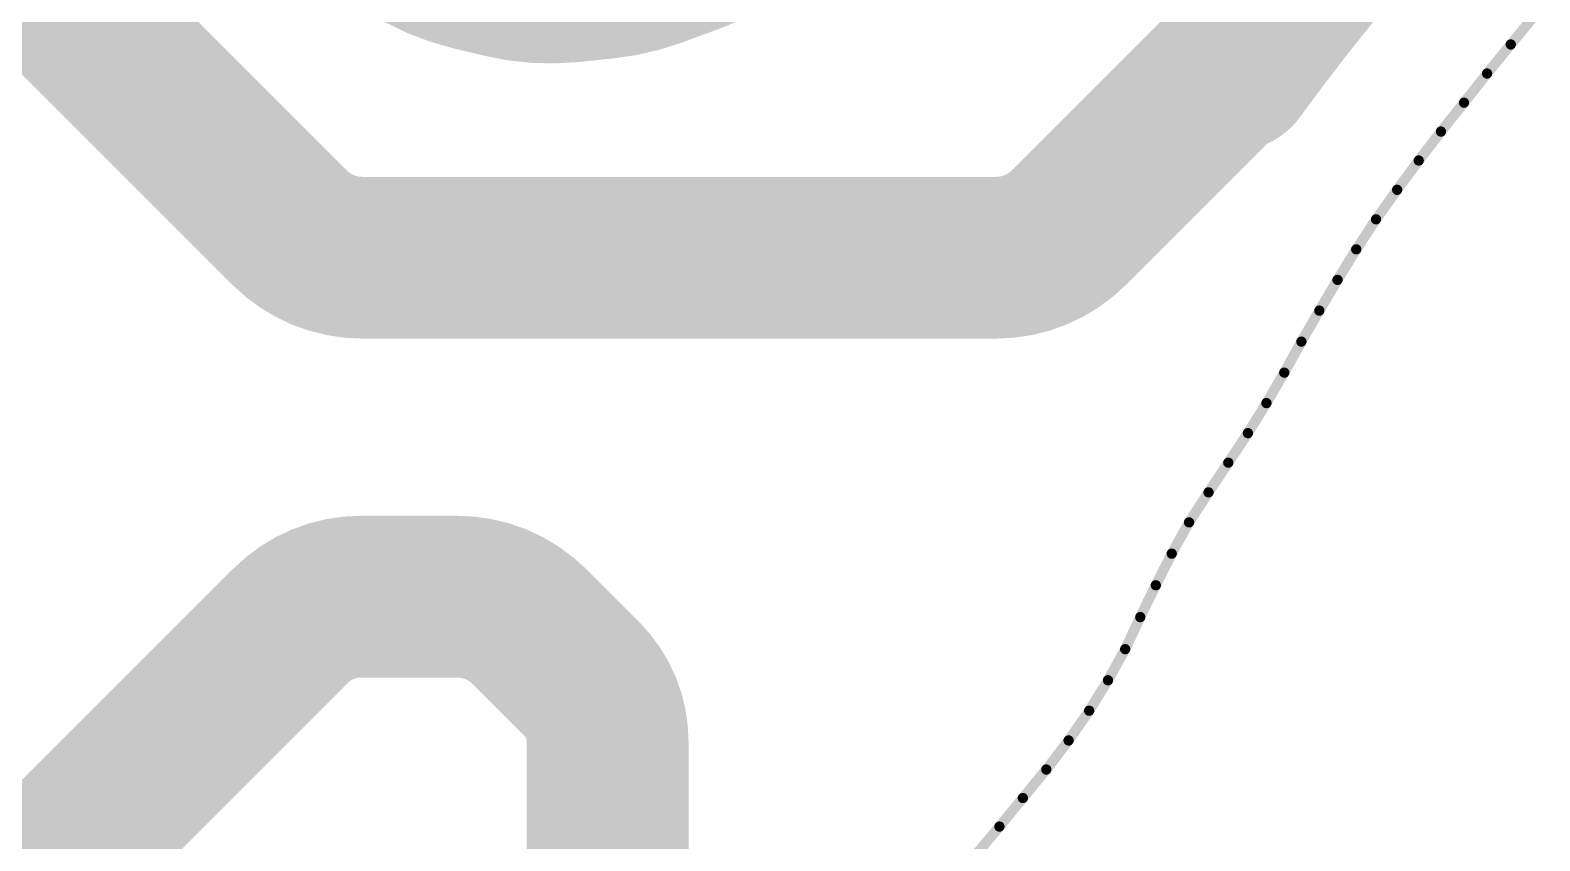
# Model space of a CAD drawing. Header units: inches. Extents: x 16 to 269, y 21 to 202.
# Drawn here: x 151.72 to 189.05, y 54.41 to 74.46 of the extents above; entities that cross this region are included whole.
import ezdxf

# ---------------------------------------------------------------- set-up
doc = ezdxf.new("R2010")
doc.units = ezdxf.units.IN
doc.layers.add('Edge-Cuts', color=9, linetype='Continuous')
doc.layers.add('F-Cu', color=1, linetype='Continuous')

msp = doc.modelspace()

# ---------------------------------------------------------------- linework, layer by layer
at = {"layer": 'Edge-Cuts', "const_width": 0.254}
for points in [[(188.328, 74.108), (188.919, 74.827)], [(187.743, 73.389), (188.328, 74.108)], [(187.172, 72.668), (187.743, 73.389)], [(186.603, 71.955), (187.172, 72.668)], [(186.052, 71.238), (186.603, 71.955)], [(185.519, 70.514), (186.052, 71.238)], [(184.997, 69.784), (185.519, 70.514)], [(184.508, 69.041), (184.997, 69.784)], [(184.044, 68.286), (184.508, 69.041)], [(183.596, 67.526), (184.044, 68.286)], [(183.152, 66.759), (183.596, 67.526)], [(182.728, 65.992), (183.152, 66.759)], [(182.287, 65.239), (182.728, 65.992)], [(181.828, 64.496), (182.287, 65.239)], [(181.343, 63.765), (181.828, 64.496)], [(180.854, 63.031), (181.343, 63.765)], [(180.373, 62.289), (180.854, 63.031)], [(179.945, 61.516), (180.373, 62.289)], [(179.551, 60.733), (179.945, 61.516)], [(179.167, 59.946), (179.551, 60.733)], [(178.794, 59.154), (179.167, 59.946)], [(178.369, 58.384), (178.794, 59.154)], [(177.904, 57.631), (178.369, 58.384)], [(177.395, 56.895), (177.904, 57.631)], [(176.844, 56.177), (177.395, 56.895)], [(176.263, 55.472), (176.844, 56.177)], [(175.684, 54.765), (176.263, 55.472)], [(175.097, 54.062), (175.684, 54.765)]]:
    msp.add_lwpolyline(points, dxfattribs=at)
at = {"layer": 'Edge-Cuts', "const_width": 0.127}
for points in [[(188.265, 74.108, 1), (188.392, 74.108, 1)], [(188.265, 74.108, 1), (188.392, 74.108, 1)], [(187.679, 73.389, 1), (187.806, 73.389, 1)], [(187.679, 73.389, 1), (187.806, 73.389, 1)], [(187.109, 72.668, 1), (187.236, 72.668, 1)], [(187.109, 72.668, 1), (187.236, 72.668, 1)], [(186.539, 71.955, 1), (186.666, 71.955, 1)], [(186.539, 71.955, 1), (186.666, 71.955, 1)], [(185.989, 71.238, 1), (186.116, 71.238, 1)], [(185.989, 71.238, 1), (186.116, 71.238, 1)], [(185.455, 70.514, 1), (185.582, 70.514, 1)], [(185.455, 70.514, 1), (185.582, 70.514, 1)], [(184.933, 69.784, 1), (185.06, 69.784, 1)], [(184.933, 69.784, 1), (185.06, 69.784, 1)], [(184.444, 69.041, 1), (184.571, 69.041, 1)], [(184.444, 69.041, 1), (184.571, 69.041, 1)], [(183.981, 68.286, 1), (184.108, 68.286, 1)], [(183.981, 68.286, 1), (184.108, 68.286, 1)], [(183.532, 67.526, 1), (183.659, 67.526, 1)], [(183.532, 67.526, 1), (183.659, 67.526, 1)], [(183.088, 66.759, 1), (183.215, 66.759, 1)], [(183.088, 66.759, 1), (183.215, 66.759, 1)], [(182.664, 65.992, 1), (182.791, 65.992, 1)], [(182.664, 65.992, 1), (182.791, 65.992, 1)], [(182.223, 65.239, 1), (182.35, 65.239, 1)], [(182.223, 65.239, 1), (182.35, 65.239, 1)], [(181.765, 64.496, 1), (181.892, 64.496, 1)], [(181.765, 64.496, 1), (181.892, 64.496, 1)], [(181.28, 63.765, 1), (181.407, 63.765, 1)], [(181.28, 63.765, 1), (181.407, 63.765, 1)], [(180.791, 63.031, 1), (180.918, 63.031, 1)], [(180.791, 63.031, 1), (180.918, 63.031, 1)], [(180.31, 62.289, 1), (180.437, 62.289, 1)], [(180.31, 62.289, 1), (180.437, 62.289, 1)], [(179.882, 61.516, 1), (180.009, 61.516, 1)], [(179.882, 61.516, 1), (180.009, 61.516, 1)], [(179.488, 60.733, 1), (179.615, 60.733, 1)], [(179.488, 60.733, 1), (179.615, 60.733, 1)], [(179.104, 59.946, 1), (179.231, 59.946, 1)], [(179.104, 59.946, 1), (179.231, 59.946, 1)], [(178.73, 59.154, 1), (178.857, 59.154, 1)], [(178.73, 59.154, 1), (178.857, 59.154, 1)], [(178.305, 58.384, 1), (178.432, 58.384, 1)], [(178.305, 58.384, 1), (178.432, 58.384, 1)], [(177.84, 57.631, 1), (177.967, 57.631, 1)], [(177.84, 57.631, 1), (177.967, 57.631, 1)], [(177.331, 56.895, 1), (177.458, 56.895, 1)], [(177.331, 56.895, 1), (177.458, 56.895, 1)], [(176.78, 56.177, 1), (176.907, 56.177, 1)], [(176.78, 56.177, 1), (176.907, 56.177, 1)], [(176.2, 55.472, 1), (176.327, 55.472, 1)], [(176.2, 55.472, 1), (176.327, 55.472, 1)], [(175.621, 54.765, 1), (175.748, 54.765, 1)], [(175.621, 54.765, 1), (175.748, 54.765, 1)]]:
    msp.add_lwpolyline(points, format="xyb", close=True, dxfattribs=at)
at = {"layer": 'F-Cu', "const_width": 4}
for points in [[(134.475, 93.236), (158.133, 69.578)], [(183.263, 75.785), (183.828, 76.5)], [(167.136, 76.031), (167.99, 76.345)], [(162.629, 75.963), (163.386, 75.78)], [(165.071, 75.663), (165.916, 75.75)], [(182.697, 75.077), (183.253, 75.773)], [(182.253, 74.5), (182.636, 74.998)], [(182.253, 74.5), (182.636, 74.998)], [(182.636, 74.998), (182.636, 74.998)], [(181.496, 73.484), (182.026, 74.202)], [(182.09, 74.288), (182.179, 74.404)], [(182.179, 74.404), (182.253, 74.5)], [(182.18, 74.404), (182.253, 74.5)], [(177.401, 69.578), (181.839, 74.016)], [(181.839, 74.016), (181.839, 74.016)], [(159.929, 68.834), (175.605, 68.834)], [(159.893, 60.452), (162.27, 60.452)], [(137.65, 39.225), (158.159, 59.734)], [(164.066, 59.708), (165.354, 58.42)], [(165.997, 50.787), (165.997, 56.868)]]:
    msp.add_lwpolyline(points, dxfattribs=at)
for points in [[(162.629, 75.963, -0.086919), (161.047, 76.651)], [(168.575, 76.603, -0.032028), (167.99, 76.345)], [(167.136, 76.031, -0.062836), (165.916, 75.75)], [(165.071, 75.663, -0.085039), (163.386, 75.78)], [(183.263, 75.785, -0.000999), (183.253, 75.773)], [(182.636, 74.998, -0.004989), (182.697, 75.077)], [(182.636, 74.998, -0.004968), (182.697, 75.077)], [(182.179, 74.404, -0.032338), (181.839, 74.016)], [(182.026, 74.202, -0.005347), (182.09, 74.288)], [(159.929, 68.834, -0.198912), (158.133, 69.578)], [(177.401, 69.578, -0.198912), (175.605, 68.834)], [(158.159, 59.734, -0.198912), (159.893, 60.452)], [(162.27, 60.452, -0.198912), (164.066, 59.708)], [(165.354, 58.42, -0.198912), (165.997, 56.868)]]:
    msp.add_lwpolyline(points, format="xyb", dxfattribs=at)
at = {"layer": 'F-Cu', "const_width": 2}
for points in [[(166.136, 76.031, 1), (168.136, 76.031, 1)], [(166.136, 76.031, 1), (168.136, 76.031, 1)], [(166.99, 76.345, 1), (168.99, 76.345, 1)], [(166.99, 76.345, 1), (168.99, 76.345, 1)], [(161.629, 75.963, 1), (163.629, 75.963, 1)], [(161.629, 75.963, 1), (163.629, 75.963, 1)], [(162.386, 75.78, 1), (164.386, 75.78, 1)], [(162.386, 75.78, 1), (164.386, 75.78, 1)], [(164.071, 75.663, 1), (166.071, 75.663, 1)], [(164.071, 75.663, 1), (166.071, 75.663, 1)], [(164.916, 75.75, 1), (166.916, 75.75, 1)], [(164.916, 75.75, 1), (166.916, 75.75, 1)], [(182.253, 75.773, 1), (184.253, 75.773, 1)], [(182.253, 75.773, 1), (184.253, 75.773, 1)], [(182.263, 75.785, 1), (184.263, 75.785, 1)], [(182.263, 75.785, 1), (184.263, 75.785, 1)], [(181.636, 74.998, 1), (183.636, 74.998, 1)], [(181.636, 74.998, 1), (183.636, 74.998, 1)], [(181.636, 74.998, 1), (183.636, 74.998, 1)], [(181.636, 74.998, 1), (183.636, 74.998, 1)], [(181.636, 74.998, 1), (183.636, 74.998, 1)], [(181.636, 74.998, 1), (183.636, 74.998, 1)], [(181.697, 75.077, 1), (183.697, 75.077, 1)], [(181.697, 75.077, 1), (183.697, 75.077, 1)], [(181.697, 75.077, 1), (183.697, 75.077, 1)], [(181.026, 74.202, 1), (183.026, 74.202, 1)], [(181.026, 74.202, 1), (183.026, 74.202, 1)], [(181.09, 74.288, 1), (183.09, 74.288, 1)], [(181.09, 74.288, 1), (183.09, 74.288, 1)], [(181.179, 74.404, 1), (183.179, 74.404, 1)], [(181.179, 74.404, 1), (183.179, 74.404, 1)], [(181.179, 74.404, 1), (183.179, 74.404, 1)], [(181.18, 74.404, 1), (183.18, 74.404, 1)], [(181.253, 74.5, 1), (183.253, 74.5, 1)], [(181.253, 74.5, 1), (183.253, 74.5, 1)], [(181.253, 74.5, 1), (183.253, 74.5, 1)], [(181.253, 74.5, 1), (183.253, 74.5, 1)], [(180.839, 74.016, 1), (182.839, 74.016, 1)], [(180.839, 74.016, 1), (182.839, 74.016, 1)], [(180.839, 74.016, 1), (182.839, 74.016, 1)], [(180.839, 74.016, 1), (182.839, 74.016, 1)], [(180.496, 73.484, 1), (182.496, 73.484, 1)], [(157.133, 69.578, 1), (159.133, 69.578, 1)], [(157.133, 69.578, 1), (159.133, 69.578, 1)], [(176.401, 69.578, 1), (178.401, 69.578, 1)], [(176.401, 69.578, 1), (178.401, 69.578, 1)], [(158.929, 68.834, 1), (160.929, 68.834, 1)], [(158.929, 68.834, 1), (160.929, 68.834, 1)], [(174.605, 68.834, 1), (176.605, 68.834, 1)], [(174.605, 68.834, 1), (176.605, 68.834, 1)], [(158.893, 60.452, 1), (160.893, 60.452, 1)], [(158.893, 60.452, 1), (160.893, 60.452, 1)], [(161.27, 60.452, 1), (163.27, 60.452, 1)], [(161.27, 60.452, 1), (163.27, 60.452, 1)], [(157.159, 59.734, 1), (159.159, 59.734, 1)], [(157.159, 59.734, 1), (159.159, 59.734, 1)], [(163.066, 59.708, 1), (165.066, 59.708, 1)], [(163.066, 59.708, 1), (165.066, 59.708, 1)], [(164.354, 58.42, 1), (166.354, 58.42, 1)], [(164.354, 58.42, 1), (166.354, 58.42, 1)], [(164.997, 56.868, 1), (166.997, 56.868, 1)], [(164.997, 56.868, 1), (166.997, 56.868, 1)]]:
    msp.add_lwpolyline(points, format="xyb", close=True, dxfattribs=at)

doc.saveas('drawing.dxf')
